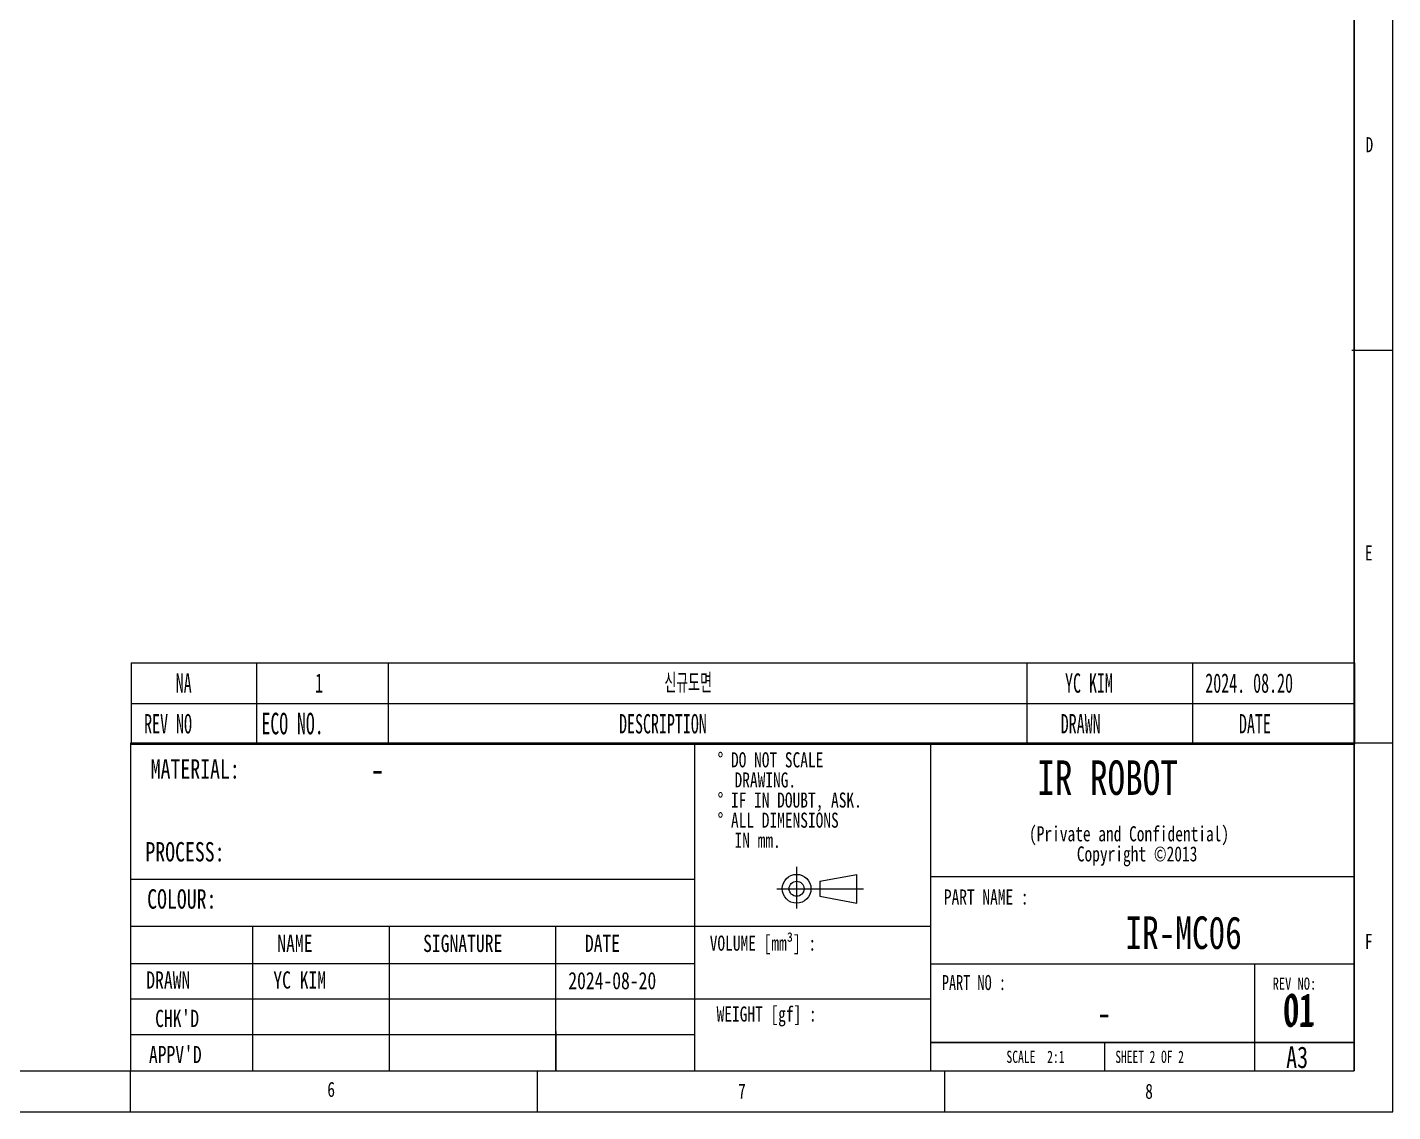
# Paper-space layout '시트1-KOR' of a CAD drawing. Header units: millimetres. Extents: x 5 to 415, y 5 to 292.
# Drawn here: x 247.3 to 415, y 5 to 138.2 of the extents above; entities that cross this region are included whole.
import ezdxf

# ---------------------------------------------------------------- set-up
doc = ezdxf.new("R2010")
doc.units = ezdxf.units.MM
doc.linetypes.add('CENTERX2', pattern=[20.32, 12.7, -2.54, 2.54, -2.54])
doc.layers.add('CENTER_LINE', color=7, linetype='CENTERX2')
doc.layers.add('NOTES', color=7, linetype='Continuous')
doc.styles.add('SLDTEXTSTYLE0', font='TXT', dxfattribs={"width": 0.7})
doc.styles.add('SLDTEXTSTYLE1', font='TXT', dxfattribs={"width": 0.75})
doc.styles.add('SLDTEXTSTYLE2', font='TXT', dxfattribs={"width": 0.6875})
doc.styles.add('SLDTEXTSTYLE3', font='TXT', dxfattribs={"width": 0.694444})
doc.styles.add('SLDTEXTSTYLE4', font='TXT', dxfattribs={"width": 0.605})
doc.styles.add('SLDTEXTSTYLE5', font='TXT', dxfattribs={"width": 0.605, "bigfont": 'bigfont'})

# ---------------------------------------------------------------- blocks, each defined once
blk = doc.blocks.new('SW_NOTE_0_4')
at = {"color": 0, "linetype": 'Continuous', "lineweight": 0, "char_height": 1.8521, "attachment_point": 2, "style": 'SLDTEXTSTYLE1'}
for s, insert in [('(Private and Confidential)', (15.4, 2.39)), ('Copyright ©2013', (16.39, -0.08))]:
    blk.add_mtext(s, dxfattribs=dict(at, insert=insert))
blk = doc.blocks.new('SW_NOTE_0_5')
at = {"color": 0, "linetype": 'Continuous', "lineweight": 0, "attachment_point": 1, "style": 'SLDTEXTSTYLE1'}
for s, insert, char_height in [('%%d DO NOT SCALE', (0, 2.39), 1.8521), ('DRAWING.', (2.08, -0.08), 1.852), ('%%d IF IN DOUBT, ASK.', (0, -2.55), 1.8521), ('%%d ALL DIMENSIONS', (0, -5.02), 1.8521), ('IN mm.', (2.08, -7.49), 1.852)]:
    blk.add_mtext(s, dxfattribs=dict(at, insert=insert, char_height=char_height))
blk = doc.blocks.new('SW_TABLEANNOTATION_2')
at = {"color": 0, "linetype": 'Continuous', "lineweight": 18}
for p, q in [((0, 0), (0, -5)), ((0, 0), (15.39, 0)), ((15.39, 0), (15.39, -5)), ((15.39, 0), (31.57, 0)), ((31.57, 0), (31.57, -5)), ((31.57, 0), (109.99, 0)), ((109.99, 0), (109.99, -5)), ((109.99, 0), (130.36, 0)), ((130.36, 0), (130.36, -5)), ((130.36, 0), (150.24, 0)), ((150.24, 0), (150.24, -5)), ((0, -5), (0, -10)), ((0, -5), (15.39, -5)), ((15.39, -5), (15.39, -10)), ((15.39, -5), (31.57, -5)), ((31.57, -5), (31.57, -10)), ((31.57, -5), (109.99, -5)), ((109.99, -5), (109.99, -10)), ((109.99, -5), (130.36, -5)), ((130.36, -5), (130.36, -10)), ((130.36, -5), (150.24, -5)), ((150.24, -5), (150.24, -10)), ((0, -10), (15.39, -10)), ((15.39, -10), (31.57, -10)), ((31.57, -10), (109.99, -10)), ((109.99, -10), (130.36, -10)), ((130.36, -10), (150.24, -10))]:
    blk.add_line(p, q, dxfattribs=at)
at = {"color": 0, "linetype": 'Continuous', "lineweight": 0, "attachment_point": 1}
for s, insert, char_height, style in [('NA', (5.49, -1.31), 2.381, 'SLDTEXTSTYLE4'), ('1', (22.6, -1.31), 2.38, 'SLDTEXTSTYLE4'), ('신규도면', (65.5, -1.31), 2.381, 'SLDTEXTSTYLE5'), ('YC KIM', (114.7, -1.31), 2.381, 'SLDTEXTSTYLE4'), ('2024. 08.20', (131.92, -1.31), 2.3813, 'SLDTEXTSTYLE4'), ('REV NO', (1.61, -6.31), 2.381, 'SLDTEXTSTYLE4'), ('ECO NO.', (16.03, -6.15), 2.646, 'SLDTEXTSTYLE4'), ('DESCRIPTION', (59.93, -6.31), 2.3813, 'SLDTEXTSTYLE4'), ('DRAWN', (114.17, -6.31), 2.381, 'SLDTEXTSTYLE4'), ('DATE', (136.06, -6.31), 2.381, 'SLDTEXTSTYLE4')]:
    blk.add_mtext(s, dxfattribs=dict(at, insert=insert, char_height=char_height, style=style))

psp = doc.layouts.new('시트1-KOR')

# ---------------------------------------------------------------- linework, layer by layer
at = {"color": 7, "linetype": 'Continuous', "lineweight": 18}
for p, q in [((415, 5), (415, 292)), ((410, 98.5), (415, 98.5)), ((260, 50.271), (260, 10)), ((415, 50.271), (260, 50.271)), ((329.265, 50.271), (329.265, 10)), ((358.254, 50.271), (358.254, 10)), ((260, 33.55), (329.265, 33.55)), ((344.668, 33.297), (349.181, 34.143)), ((349.181, 30.608), (349.181, 34.143)), ((410.25, 33.844), (358.254, 33.844)), ((344.668, 33.297), (344.668, 31.454)), ((344.668, 31.454), (349.181, 30.608)), ((275.001, 27.796), (275.001, 10)), ((291.778, 27.796), (291.778, 10)), ((312.217, 10), (312.217, 27.796)), ((329.265, 23.158), (260, 23.158)), ((398.074, 10), (398.074, 23.123)), ((358.254, 18.822), (260, 18.822)), ((260, 14.481), (329.265, 14.481)), ((312.217, 14.859), (312.217, 10)), ((379.611, 13.419), (379.611, 10)), ((10, 10), (410.25, 10)), ((260, 5), (260, 10)), ((310, 5), (310, 10)), ((360, 5), (360, 10)), ((5, 5), (415, 5))]:
    psp.add_line(p, q, dxfattribs=at)
at = {"color": 7, "linetype": 'CENTERX2', "lineweight": 18}
for p, q in [((341.798, 35.054), (341.798, 29.936)), ((339.361, 32.376), (350.023, 32.376))]:
    psp.add_line(p, q, dxfattribs=at)
at = {"color": 7, "linetype": 'Continuous', "lineweight": 18}
for radius in [1.767, 0.922]:
    psp.add_circle((341.798, 32.376), radius, dxfattribs=at)
at = {"layer": 'NOTES', "color": 7}
for p, q in [((410.25, 287), (410.25, 10)), ((410.25, 13.496), (358.254, 13.496))]:
    psp.add_line(p, q, dxfattribs=at)
at = {"layer": 'NOTES', "color": 7, "linetype": 'Continuous', "lineweight": 18}
for p, q in [((260, 27.801), (358.254, 27.801)), ((410.25, 23.123), (358.254, 23.123))]:
    psp.add_line(p, q, dxfattribs=at)

# ---------------------------------------------------------------- block references
at = {"color": 7, "linetype": 'Continuous', "lineweight": 0}
for name, p in [('SW_TABLEANNOTATION_2', (260.062, 60.136)), ('SW_NOTE_0_5', (332.098, 46.744)), ('SW_NOTE_0_4', (367.225, 37.663))]:
    psp.add_blockref(name, p, dxfattribs=at)

# ---------------------------------------------------------------- texts
for s, insert, char_height, attachment_point, style in [('D', (411.667, 124.668), 1.852, 1, 'SLDTEXTSTYLE1'), ('E', (411.586, 74.537), 1.852, 1, 'SLDTEXTSTYLE1'), ('MATERIAL:', (262.479, 48.278), 2.3813, 1, 'SLDTEXTSTYLE1'), ('-', (290.315, 48.832), 3.5, 2, 'SLDTEXTSTYLE1'), ('PROCESS:', (261.829, 38.108), 2.3813, 1, 'SLDTEXTSTYLE1'), ('PART NAME :', (359.887, 32.29), 1.85208, 1, 'SLDTEXTSTYLE1'), ('IR-MC06', (389.33, 28.981), 4, 2, 'SLDTEXTSTYLE1'), ('VOLUME [mm³] :', (331.133, 26.622), 1.85208, 1, 'SLDTEXTSTYLE1'), ('NAME', (278.027, 26.726), 2.1167, 1, 'SLDTEXTSTYLE1'), ('SIGNATURE', (295.935, 26.726), 2.1167, 1, 'SLDTEXTSTYLE1'), ('DATE', (315.804, 26.726), 2.1167, 1, 'SLDTEXTSTYLE1'), ('DRAWN', (261.937, 22.233), 2.1167, 1, 'SLDTEXTSTYLE1'), ('2024-08-20', (313.76, 22.154), 2.1167, 1, 'SLDTEXTSTYLE1'), ('REV NO:', (400.257, 21.476), 1.5, 1, 'SLDTEXTSTYLE1'), ("CHK'D", (263.024, 17.51), 2.1167, 1, 'SLDTEXTSTYLE1'), ('-', (379.563, 18.908), 3.5, 2, 'SLDTEXTSTYLE1'), ("APPV'D", (262.263, 13.079), 2.1167, 1, 'SLDTEXTSTYLE1'), ('SCALE  2:1', (367.564, 12.491), 1.5, 1, 'SLDTEXTSTYLE0'), ('SHEET 2 OF 2', (380.942, 12.491), 1.5, 1, 'SLDTEXTSTYLE2'), ('A3', (401.912, 13.007), 2.6458, 1, 'SLDTEXTSTYLE1')]:
    psp.add_mtext(s, dxfattribs=dict(at, insert=insert, char_height=char_height, attachment_point=attachment_point, style=style))
at = {"layer": 'CENTER_LINE', "char_height": 4, "attachment_point": 1, "style": 'SLDTEXTSTYLE0'}
for insert in [(401.49, 19.417), (401.68, 19.575)]:
    psp.add_mtext('01', dxfattribs=dict(at, insert=insert))
at = {"layer": 'NOTES', "attachment_point": 1}
for s, insert, char_height, style in [('IR ROBOT', (371.345, 48.136), 4.2333, 'SLDTEXTSTYLE1'), ('COLOUR:', (262.046, 32.312), 2.3813, 'SLDTEXTSTYLE1'), ('F', (411.586, 26.839), 1.852, 'SLDTEXTSTYLE1'), ('YC KIM', (277.535, 22.233), 2.1167, 'SLDTEXTSTYLE1'), ('PART NO :', (359.636, 21.78), 1.8521, 'SLDTEXTSTYLE3'), ('WEIGHT [gf] :', (331.976, 17.919), 1.85208, 'SLDTEXTSTYLE1'), ('6', (284.167, 8.668), 1.852, 'SLDTEXTSTYLE1'), ('8', (384.613, 8.434), 1.852, 'SLDTEXTSTYLE1'), ('7', (334.613, 8.434), 1.852, 'SLDTEXTSTYLE1')]:
    psp.add_mtext(s, dxfattribs=dict(at, insert=insert, char_height=char_height, style=style))

doc.saveas('drawing.dxf')
